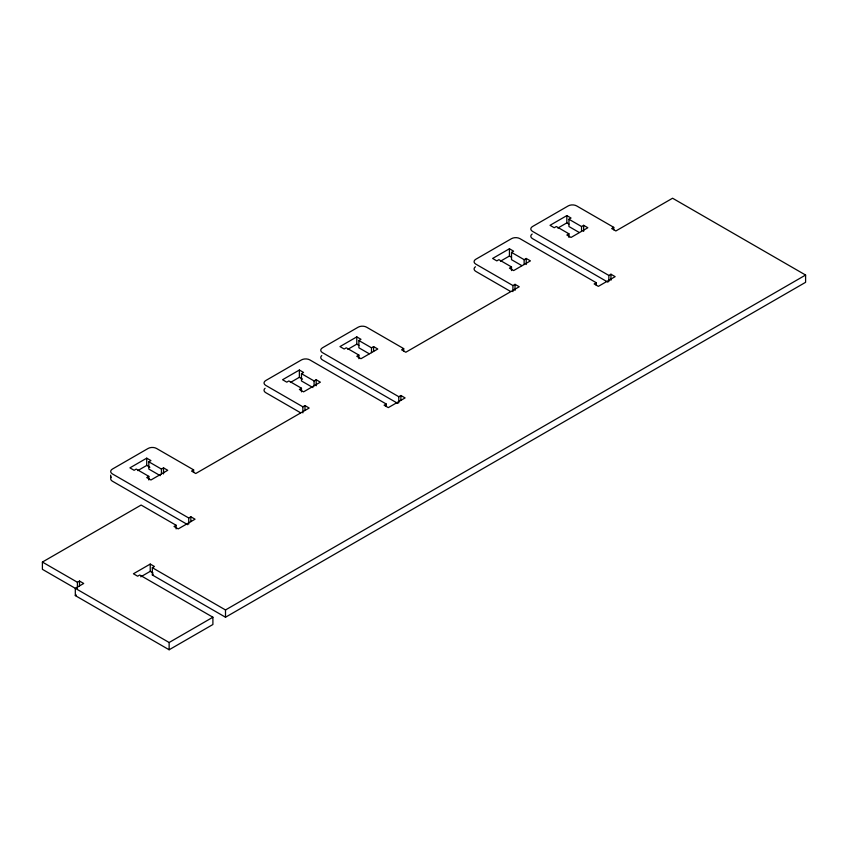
<?xml version="1.0" encoding="UTF-8"?>
<svg xmlns="http://www.w3.org/2000/svg" width="848" height="848" viewBox="0 0 848 848"><rect width="100%" height="100%" fill="white"/><g stroke="black" fill="none" stroke-linecap="round" stroke-linejoin="round"><path stroke-width="1.27" d="M160.283 475.686L148.824 469.071L148.824 461.8L150.933 460.581L146.725 458.164L129.924 467.863L134.122 470.29L136.221 469.071L148.824 476.353L148.824 479.989M312.923 387.568L301.464 380.943L301.464 373.671L303.573 372.463L299.365 370.035L282.564 379.734L286.762 382.162L288.861 380.943L301.464 388.225L301.464 391.861M369.198 353.754L358.884 347.797L358.884 340.525L360.983 339.306L356.785 336.889L339.974 346.588L344.182 349.016L346.281 347.797L358.884 355.079L358.884 358.715M521.838 265.625L511.524 259.679L511.524 252.397L513.623 251.188L509.425 248.761L492.614 258.46L496.822 260.887L498.921 259.668L511.524 266.95L511.524 270.586M579.248 232.479L568.934 226.522L568.934 219.25L571.043 218.031L566.835 215.615L550.034 225.314L554.232 227.741L556.33 226.522L568.934 233.804L568.934 237.44M137.768 470.608L146.725 465.435L149.873 467.259M290.408 382.48L299.365 377.307L302.513 379.13M347.818 349.334L356.785 344.161L358.884 345.369M500.458 261.205L509.425 256.032L511.524 257.251M557.878 228.059L566.835 222.886L568.934 224.095M148.824 476.353L146.725 477.562L150.933 479.989L167.734 470.29L163.537 467.863L161.427 469.071L148.824 461.8M301.464 388.225L299.365 389.433L303.573 391.861L320.374 382.162L316.177 379.734L314.067 380.943L301.464 373.671M358.884 355.079L356.785 356.287L360.983 358.715L377.784 349.016L373.586 346.588L371.488 347.797L358.884 340.525M511.524 266.95L509.425 268.159L513.623 270.586L530.424 260.887L526.226 258.46L524.128 259.668L511.524 252.397M568.934 233.804L566.835 235.013L571.043 237.44L587.844 227.741L583.647 225.314L581.537 226.522L568.934 219.25M193.641 472.304L193.641 469.877L191.542 471.096L195.74 473.523L309.17 408.036L304.973 405.609L302.863 406.817L265.763 385.395A5.936 3.434 0 0 1 265.763 380.54L301.464 359.923A5.936 3.434 0 0 1 309.87 359.923L386.19 403.987L386.19 406.415M403.69 351.03L403.69 348.613L401.592 349.821L405.8 352.249L519.22 286.762L515.022 284.334L512.923 285.543L475.813 264.12A5.936 3.434 0 0 1 475.813 259.265L511.524 238.648A5.936 3.434 0 0 1 519.93 238.648L596.25 282.713L596.25 285.14M613.751 229.755L613.751 227.338L611.652 228.547L615.849 230.974L672.57 198.231L805.6 275.038L805.6 282.31L225.504 617.227L152.333 574.986L152.333 567.704L154.431 566.496L150.234 564.068L133.422 573.778L137.63 576.195L139.729 574.986L212.901 617.227L212.901 624.51L169.134 649.769L75.313 595.603L75.313 588.321L83.708 583.477L79.511 581.05L77.412 582.258L42.4 562.054L42.4 569.326L169.134 642.498L212.901 617.227M42.4 562.054L141.128 505.048L176.13 525.262L176.13 528.898M176.13 525.262L174.031 526.481L178.239 528.898L195.04 519.199L190.842 516.771L188.733 517.99L112.413 473.926A5.936 3.434 0 0 1 112.413 469.071L148.124 448.454A5.936 3.434 0 0 1 156.53 448.454L193.641 469.877M386.19 403.987L384.091 405.206L388.289 407.623L405.1 397.924L400.892 395.497L398.793 396.716L322.473 352.651A5.936 3.434 0 0 1 322.473 347.797L358.185 327.18A5.936 3.434 0 0 1 366.58 327.18L403.69 348.613M596.25 282.713L594.141 283.932L598.349 286.359L615.15 276.649L610.952 274.222L608.853 275.441L532.533 231.377A5.936 3.434 0 0 1 532.533 226.522L568.234 205.905A5.936 3.434 0 0 1 576.64 205.905L613.751 227.338M75.313 595.603L76.362 594.999M140.779 576.81L150.234 571.351L153.117 573.015M152.333 574.986L153.244 574.456M152.333 567.704L225.504 609.956L805.6 275.038M607.899 282.161L532.533 238.648A5.936 3.434 0 0 1 532.173 234.027M510.602 291.479L475.813 271.392A5.936 3.434 0 0 1 475.452 266.77M397.839 403.436L322.473 359.923A5.936 3.434 0 0 1 321.784 355.556M300.552 412.753L265.763 392.666A5.936 3.434 0 0 1 265.064 388.299M187.779 524.711L112.413 481.198A5.936 3.434 0 0 1 111.427 477.106M610.952 274.222L610.952 280.285M608.853 275.441L608.853 281.504M583.647 225.314L583.647 231.377M581.537 226.522L581.537 231.377M566.835 215.615L566.835 222.886M526.226 258.46L526.226 264.523M524.128 259.668L524.128 264.523M515.022 284.334L515.022 290.398M512.923 285.543L512.923 291.606M509.425 248.761L509.425 256.032M400.892 395.497L400.892 400.351M398.793 396.716L398.793 402.779M373.586 346.588L373.586 351.432M371.488 347.797L371.488 352.651M356.785 336.889L356.785 344.161M316.177 379.734L316.177 385.798M314.067 380.943L314.067 385.798M304.973 405.609L304.973 410.453M302.863 406.817L302.863 412.881M299.365 370.035L299.365 377.307M225.504 609.956L225.504 617.227M190.842 516.771L190.842 521.626M188.733 517.99L188.733 524.053M169.134 642.498L169.134 649.769M163.537 467.863L163.537 473.926M161.427 469.071L161.427 473.926M150.234 564.068L150.234 571.351M146.725 458.164L146.725 465.435M110.675 475.134L110.675 476.958M79.511 581.05L79.511 585.904M77.412 582.258L77.412 588.321"/></g></svg>
